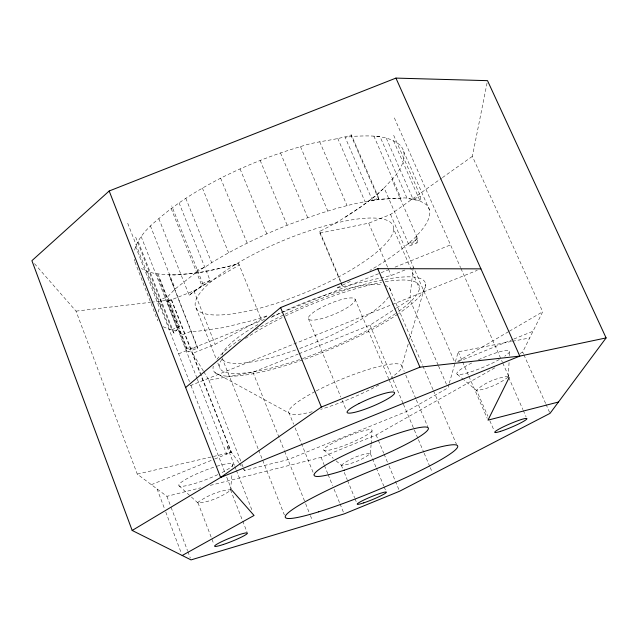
<?xml version="1.0" encoding="UTF-8"?>
<svg xmlns="http://www.w3.org/2000/svg" width="638" height="638" viewBox="0 0 638 638"><rect width="100%" height="100%" fill="white"/><g stroke="black" fill="none" stroke-linecap="round" stroke-linejoin="round"><path stroke-width="0.48" stroke-dasharray="3.19 2.39" d="M378.749 197.995L378.733 199.407L371.571 200.85L378.749 197.995L351.379 134.889C335.014 140.591 317.006 140.775 300.498 146.652C272.968 154.667 246.244 165.298 220.628 178.177C198.761 189.558 177.484 202.39 158.846 218.627C148.191 227.351 137.074 238.006 134.139 251.962M508.223 376.404C497.911 377.409 483.548 382.959 476.57 390.344L487.887 416.303M508.35 376.899L509.06 362.456M509.387 355.717L509.579 351.865M336.098 460.867L341.681 465.596C351.817 463.858 362.472 459.894 370.479 453.427L371.069 444.782M371.141 443.817L372.066 430.363A26.102 3.676 -22.4 0 0 335.787 441.552A26.102 3.676 -22.4 0 0 335.827 448.41A26.102 3.676 -22.4 0 0 372.066 430.363M191.424 497.05L197.963 502.983C209.447 502.178 221.067 497.002 230.501 490.447L231.937 474.887M232.639 466.976L232.902 464.009M438.146 365.072L409.827 299.453L413.233 266.66M372.48 200.492L345.174 137.345L354.018 136.269C369.506 135.703 387.202 134.562 399.946 144.986A145.735 45.115 -22.5 0 1 394.627 176.662L384.14 187.923L409.405 245.973L417.061 242.911L415.96 240.382L416.447 235.701L419.262 232.926A147.179 39.078 -22.5 0 0 426.208 204.527L419.429 200.619L407.06 198.306L380.128 136.867L377.983 136.269L373.948 136.301L400.983 198.115C361.626 198.394 323.649 211.617 287.172 225.254C261.086 235.773 235.669 248.015 211.649 262.681C207.318 266.022 202.581 268.582 197.262 269.978L197.82 271.174L175.219 288.91L167.682 296.71L160.106 299.724L162.403 303.513L159.5 307.851L157.881 312.963M393.686 135.336L420.538 196.265L420.051 200.938L393.471 140.623M417.061 242.911L417.563 238.253L391.931 179.637M520.074 353.524L522.674 352.056L542.699 311.775L472.375 156.342L487.137 82.597M197.963 502.983L197.971 502.289C207.366 495.67 219.129 490.407 230.613 489.721M449.024 384.164L447.98 387.864L406.51 411.51L287.961 459.639L244.426 470.453L242.735 468.077M449.288 383.247L458.212 351.793L511.516 341.45M408.224 344.041L401.876 365.949L404.213 371.444M409.604 339.272L425.618 284.03M341.186 465.349C349.193 459.033 360.398 454.073 370.479 453.427M135.663 237.121L171.805 329.702L174.007 333.203L179.414 326.656L167.682 296.71M508.127 377.122C499.099 383.916 487.823 389.036 476.586 390.472L463.962 379.905M417.563 238.253L409.405 245.973M416.375 236.347C402.291 249.474 386.732 260.966 369.912 270.353M158.846 218.627L189.151 295.234L203.163 284.58L171.718 205.883M340.604 282.163L319.925 233.085L319.71 231.411C342.909 219.743 365.072 205.651 384.14 187.923L376.516 195.34L361.355 206.409M189.151 295.234L210.085 280.457L179.103 202.964M319.925 233.085L368.692 223.188L390.56 214.472L441.592 178.209M442.397 177.635L472.375 156.342M345.357 216.952L360.765 206.856M299.023 353.747L369.984 325.197L395.712 308.569M396.541 308.034L409.827 299.453M203.993 267.513L197.82 271.174M508.558 331.68L456.744 361.929M509.411 331.186L542.699 311.775M197.022 378.334L166.973 301.575L193.888 290.848L239.186 265.129L238.652 263.59C216.553 269.738 193.888 274.611 170.856 274.89C160.856 274.109 150.145 274.165 141.413 268.462M210.277 485.366L321.113 457.342L376.125 434.988L496.659 366.778M350.326 281.366L336.218 288.209L391.19 275.488L405.888 269.603M203.331 370.965L192.636 353.332L215.102 344.329L267.888 315.571L253.485 320.252L223.531 327.573L197.238 331.313L191.225 331.242L181.567 335.102L179.134 331.09L170.131 329.686L162.618 326.504M512.984 339.408L456.896 362.177M513.893 339.033L532.977 331.258M151.365 484.673L213.842 459.368M214.759 459.001L231.434 452.246L200.978 374.594M190.252 385.679L391.413 304.828M392.338 304.462L477.232 270.345M203.841 371.802L208.937 380.2L252.943 372.281L298.098 354.114M171.805 329.702L179.414 326.656M408.304 243.445L415.96 240.382M178.624 353.819L264.634 319.367M272.035 316.4L380.24 273.056M381.165 272.689L388.566 269.722M395.042 267.131L450.532 244.904M156.685 273.742L185.802 348.109L188.154 351.905L197.828 348.029L168.934 274.603L197.485 348.165M351.379 134.889L351.45 136.484L378.733 199.407L404.971 197.884L412.595 199.431L420.538 196.265M210.085 280.457L202.621 283.431L203.163 284.58M166.973 301.575L171.654 299.82L151.613 302.189M34.492 263.646L76.018 311.129L137.274 474.106L166.909 496.332L200.643 487.799M137.274 474.106L231.084 452.39L200.619 374.745M512.474 341.266L529.723 337.949M76.018 311.129L150.632 302.308M185.802 348.109L197.828 348.029M172.101 274.834L175.043 275.042L201.496 272.354L231.474 265.823L238.652 263.59L261.149 319.239L260.695 317.907M412.595 199.431L419.429 200.619M214.942 372.584L289.173 413.177L293.639 424.23M457.271 374.307L463.212 379.283M323.737 449.989L333.188 458.307M179.055 485.837L190.69 496.388M238.779 462.534L226.618 445.491L234.561 465.748M239.346 463.332L242.169 467.287M522.674 352.056L523.479 353.859M523.886 354.76L545.61 403.439M546.008 404.34L549.629 412.451M394.372 117.91L460.572 267.609M460.971 268.518L502.337 362.057M502.736 362.966L508.757 376.587M508.614 377.305L522.889 409.572M523.28 410.473L526.055 416.75M403.583 151.27L429.462 209.926M386.301 138.255L413.081 199.231M489.832 420.777L494.131 430.626M458.212 351.793L462.183 360.909M462.574 361.818L468.531 375.487M468.93 376.396L487.201 418.321M390.56 214.472L455.053 362.918M393.646 229.098A106.801 28.271 -22.5 0 1 243.517 311.998A106.801 28.271 -22.5 0 1 246.101 258.318A106.801 28.271 -22.5 0 1 393.646 229.098L419.413 288.488M438.537 365.989L447.19 386.038M337.693 138.255L365.032 201.672M368.692 223.188L391.19 275.488M389.324 287.77L422.547 365.223M422.938 366.14L433.098 389.826M433.489 390.743L456.553 444.503M319.718 141.732L347.072 205.667M405.768 375.104L415.904 398.909M416.295 399.827L427.978 427.293M300.498 146.652L327.796 211.011M369.984 325.197L392.665 378.805M393.048 379.714L403.049 403.336M403.431 404.245L418.018 438.697M418.4 439.606L423.768 452.294M424.15 453.203L429.9 466.793M430.291 467.702L431.44 470.421M355.031 299.126L388.709 378.828M389.092 379.738L393.742 390.735M319.71 231.411L340.859 281.581M341.242 282.498L342.526 286.709L340.987 283.073M280.481 152.913L307.668 217.59M376.125 434.988L378.015 439.526M378.39 440.435L383.685 453.14M384.06 454.041L387.465 462.207M388.981 465.844L398.806 489.434M260.152 160.385L287.172 225.254M370.351 453.594L375.949 467.104M376.324 468.005L383.789 486.012M384.164 486.914L385.655 490.518M308.369 318.633L340.764 396.972M342.175 400.385L346.075 409.811M240.04 168.879L266.828 233.827M341.29 465.198L342.773 468.81M344.249 472.431L347.216 479.664M347.582 480.566L354.608 497.744M354.983 498.653L356.459 502.265M220.628 178.177L247.145 243.078M321.113 457.342L324.08 464.647M324.447 465.557L327.788 473.771M328.155 474.68L332.605 485.63M334.089 489.282L339.655 502.967M340.022 503.884L343.73 513.008M202.406 188.058L228.603 252.776M295.123 427.907L314.103 474.871M185.794 198.258L211.649 262.681M252.943 372.281L284.277 450.444M284.644 451.361L305.251 502.752M305.618 503.669L310.028 514.683M310.403 515.6L311.87 519.268M171.175 208.53L201.927 285.752M221.928 357.575L258.302 449.232M258.669 450.157L262.338 459.416M262.712 460.341L284.389 514.97M193.888 290.848L215.102 344.329M196.041 307.971L216.394 359.393M217.845 363.07L220.03 368.581M150.369 225.772L175.219 288.91M208.937 380.2L241.531 463.084M241.89 464.001L244.426 470.453M171.606 299.732L200.611 373.669M171.255 299.868L200.26 373.82M234.92 466.673L236.004 469.432M236.363 470.35L252.608 511.788M157.977 274.045L187.062 348.276M159.364 278.407L188.154 351.905M197.381 379.259L226.705 454.16M141.134 236.523L177.244 328.785M138.215 241.571L174.007 333.203M147.474 271.605L170.131 329.686M127.712 223.268L189.478 381.652M190.929 385.36L224.935 472.551M226.745 477.192L231.809 490.175M230.557 489.88L247.05 532.172M135.495 246.276L159.5 307.851M134.921 261.939L157.817 320.842M197.995 502.832L213.594 543.472M166.909 496.332L170.753 506.46M171.104 507.385L187.532 550.69M187.875 551.607L190.323 558.059M157.044 488.931L164.389 508.342M165.784 512.043L181.519 553.648M134.371 259.267L134.738 261.046M316.288 390.919A61.168 10.631 -22.5 0 1 386.979 364.721A61.168 10.631 -22.5 0 1 391.397 377.401M378.86 384.993A61.168 10.631 -22.5 0 1 320.715 409.349M312.173 411.741A61.168 10.631 -22.5 0 1 315.467 391.349M388.478 296.973A90.907 20.488 -22.4 0 1 299.381 348.595M295.601 349.959A90.907 20.488 -22.4 0 1 222.542 359.258M222.08 355.023A90.907 20.488 -22.4 0 1 258.454 324.311M271.294 317.429A90.907 20.488 -22.4 0 1 382.489 284.859M384.722 285.338A90.907 20.488 -22.4 0 1 390.352 293.113M385.28 281.725A107.862 23.718 -22.5 0 1 396.262 313.051M395.456 313.617A107.862 23.718 -22.5 0 1 301.359 358.987M299.533 359.609A107.862 23.718 -22.5 0 1 222.08 358.971M245.439 338.507A107.862 23.718 -22.5 0 1 284.532 316.456M285.433 316.009A107.862 23.718 -22.5 0 1 381.564 282.387M284.979 314.271A114.649 25.225 -22.5 0 1 407.953 276.828A114.649 25.225 -22.5 0 1 398.686 313.585M397.96 314.079A114.649 25.225 -22.5 0 1 303.521 359.633M302.587 359.96A114.649 25.225 -22.5 0 1 213.283 366.108M216.952 359.29A114.649 25.225 -22.5 0 1 241.339 338.603M255.718 329.663A114.649 25.225 -22.5 0 1 284.117 314.686M216.768 466.282A29.117 4.49 -21.5 0 1 222.064 472.535M217.813 474.632A29.117 4.49 -21.5 0 1 178.847 485.574A29.117 4.49 -21.5 0 1 214.24 467.08M478.38 359.776A28.782 4.41 -23.4 0 1 505.575 350.493A28.782 4.41 -23.4 0 1 504.754 356.195M499.339 359.489A28.782 4.41 -23.4 0 1 460.692 374.434A28.782 4.41 -23.4 0 1 471.697 362.982M319.582 308.497L318.314 309.215A25.297 5.782 -22.7 0 0 314.566 320.037A25.297 5.782 -22.7 0 0 349.887 305.873A25.297 5.782 -22.7 0 0 344.034 298.903L342.718 299.222A25.297 5.782 -22.7 0 0 319.582 308.497"/><path stroke-width="0.96" d="M509.164 377.497L487.99 420.139L558.457 402.028M606.1 337.917L550.036 413.36L399.563 491.244L344.105 513.917L191.025 559.901L132.178 530.457L31.9 260.679L109.186 190.993L395.943 78.099L487.52 80.659L606.1 337.917L519.787 356.1L419.932 367.177L321.345 407.068L220.62 477.455L132.178 530.457M185.642 387.529L280.584 307.572L377.728 268.67L480.924 268.861M182.213 555.491L254.052 515.472L231.809 490.175M395.943 78.099L519.787 356.1L220.62 477.455L109.186 190.993M377.728 268.67L419.932 367.177M280.584 307.572L321.345 407.068M359.106 403.487L357.798 404.165A25.687 4.075 -22.6 0 0 352.966 412.706A25.687 4.075 -22.6 0 0 388.781 398.2A25.687 4.075 -22.6 0 0 383.877 393.606L382.569 393.989A25.687 4.075 -22.6 0 0 359.106 403.487M318.689 511.82A93.26 10.072 -22.5 0 0 456.88 448.283A93.26 10.072 -22.5 0 0 338.587 485.008A93.26 10.072 -22.5 0 0 318.689 511.82M344.241 470.19A61.79 7.863 -22.5 0 0 428.369 428.21A61.79 7.863 -22.5 0 0 341.115 456.744A61.79 7.863 -22.5 0 0 344.241 470.19M363.732 502.864A15.806 1.547 -22.4 0 0 386.405 492.313A15.806 1.547 -22.4 0 0 365.295 499.339A15.806 1.547 -22.4 0 0 363.732 502.864M223.404 544.461A17.649 1.89 -21.8 0 0 247.408 533.097A17.649 1.89 -21.8 0 0 222.255 541.391A17.649 1.89 -21.8 0 0 223.404 544.461M500.631 431.32A17.449 1.85 -23.1 0 0 526.701 419.126A17.449 1.85 -23.1 0 0 505.24 425.937A17.449 1.85 -23.1 0 0 500.631 431.32"/></g></svg>
